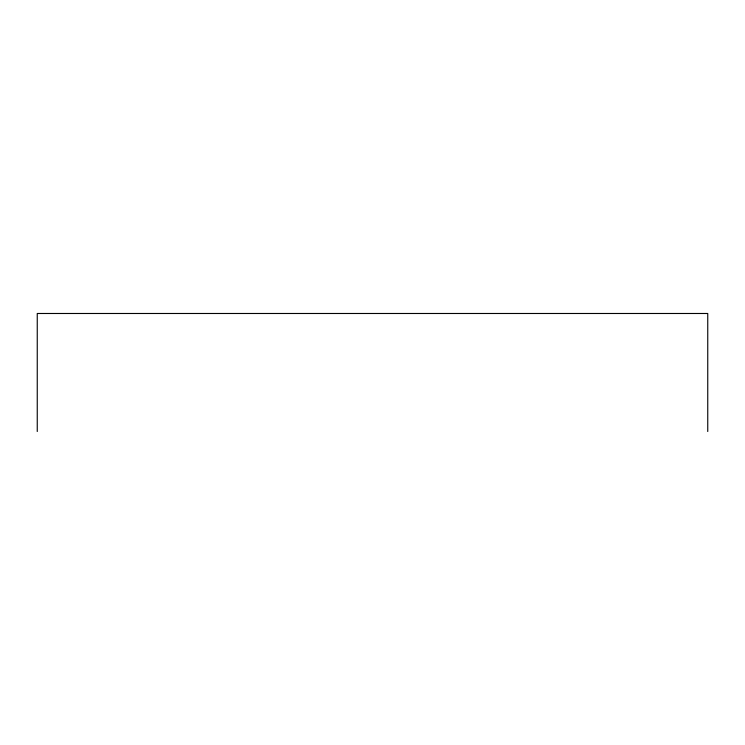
<?xml version="1.0" encoding="UTF-8"?>
<svg xmlns="http://www.w3.org/2000/svg" width="745" height="745" viewBox="0 0 745 745"><rect width="100%" height="100%" fill="white"/><g stroke="black" fill="none" stroke-linecap="round" stroke-linejoin="round"><path stroke-width="1.12" d="M707.75 431.513L707.75 313.487L37.25 313.487L37.25 431.513"/></g></svg>
